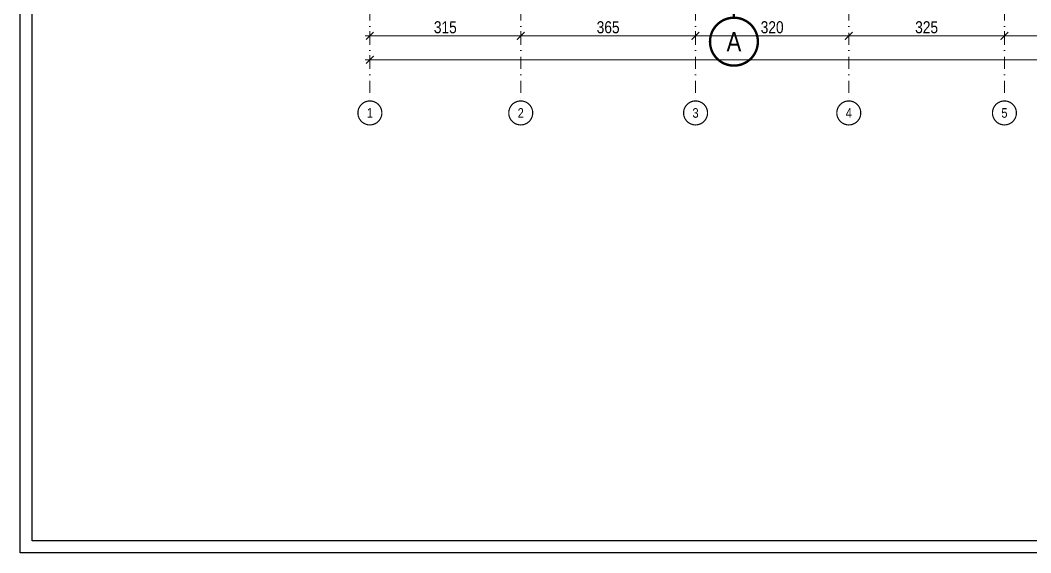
# Model space of a CAD drawing. Header units: centimetres. Extents: x 6300 to 11550, y 0 to 5300.
# Drawn here: x 6300 to 8410, y 0 to 1111 of the extents above; entities that cross this region are included whole.
import ezdxf
from ezdxf.enums import TextEntityAlignment as Align
from ezdxf.xclip import XClip

# ---------------------------------------------------------------- set-up
doc = ezdxf.new("R2010")
doc.units = ezdxf.units.CM
doc.header["$LTSCALE"] = 100
doc.header["$XCLIPFRAME"] = 0
doc.linetypes.add('D BLOK_AKS_NK$0$DASHDOT2', pattern=[0.5, 0.25, -0.125, 0, -0.125])
doc.linetypes.add('D BLOK_KESİT ÇİZGİSİ$0$DASHDOT', pattern=[1, 0.5, -0.25, 0, -0.25])
for name, color, linetype, lineweight in [('D BLOK_AKS_NK$0$MYD - AKS', 8, 'D BLOK_AKS_NK$0$DASHDOT2', 15), ('D BLOK_AKS_NK$0$MYD - AKS-NO', 7, 'Continuous', 20), ('D BLOK_AKS_NK$0$MYD - DIM-DIS', 2, 'Continuous', 20), ('D BLOK_KESİT ÇİZGİSİ$0$MYD - TEXT-KESIT', 3, 'D BLOK_KESİT ÇİZGİSİ$0$DASHDOT', 18), ('MYD - LEJAND', 7, 'Continuous', 30), ('MYD - TEXT-LEJAND', 252, 'Continuous', 25)]:
    doc.layers.add(name, color=color, linetype=linetype, lineweight=lineweight)
for name, color, linetype, plot in [('D BLOK_AKS_NK$0$MYD - NO-PLOT', 60, 'Continuous', False), ('D BLOK_KESİT ÇİZGİSİ$0$MYD - NO-PLOT', 60, 'Continuous', False), ('D BLOK_MERDİVEN_NK$0$MYD - NO-PLOT', 60, 'Continuous', False), ('D BLOK_STA_NK$0$MYD - NO-PLOT', 60, 'Continuous', False), ('D BLOK_ZK$0$MYD - NO-PLOT', 60, 'Continuous', False)]:
    doc.layers.add(name, color=color, linetype=linetype, plot=plot)
doc.styles.add('ARIEL TUR', font='arial.ttf', dxfattribs={"height": 20})
doc.styles.add('D BLOK_AKS_NK$0$MYD_2.50mm', font='ARIALN.TTF', dxfattribs={"height": 25})
doc.styles.add('D BLOK_AKS_NK$0$MYD_4.00mm', font='ARIALN.TTF', dxfattribs={"height": 40})
doc.styles.add('D BLOK_KESİT ÇİZGİSİ$0$MYD_4.00mm', font='ARIALN.TTF', dxfattribs={"height": 40})
doc.styles.get("Standard").update_dxf_attribs({"font": 'arial.ttf'})
doc.dimstyles.new('D BLOK_AKS_NK$0$MYD_DIM100', dxfattribs={"dimscale": 0, "dimtxt": 25, "dimasz": 16, "dimexe": 10, "dimexo": 0, "dimgap": 5, "dimtad": 1, "dimdec": 1, "dimrnd": 0.5, "dimzin": 12, "dimdsep": 46, "dimtxsty": 'D BLOK_AKS_NK$0$MYD_2.50mm', "dimblk": 'D BLOK_AKS_NK$0$_ARCHTICK', "dimcen": 0.09, "dimdle": 10, "dimclrd": 256, "dimclre": 256, "dimclrt": 256, "dimadec": 0, "dimazin": 0, "dimtfac": 1, "dimtdec": 1, "dimtix": 1, "dimtofl": 0, "dimtmove": 2, "dimatfit": 1, "dimldrblk": 'D BLOK_AKS_NK$0$_ARCHTICK', "dimfxl": 60, "dimfxlon": 1, "dimtolj": 1, "dimtzin": 0, "dimlwd": -1, "dimlwe": -1, "dimarcsym": 0})

# ---------------------------------------------------------------- blocks, each defined once
blk = doc.blocks.new('*U62')
at = {"layer": 'MYD - LEJAND'}
for points in [[(0, 0), (0, 10600), (10500, 10600), (10500, 0)], [(50, 50), (50, 10550), (10450, 10550), (10450, 50)]]:
    blk.add_lwpolyline(points, close=True, dxfattribs=at)
at = {"layer": 'MYD - TEXT-LEJAND', "color": 7, "style": 'ARIEL TUR', "width": 0.8}
for tag, height, p in [('SEMA_ADI', 30, (9470, 2400)), ('PROJE_ADI', 20, (9670, 1156.9)), ('PROJE_NO', 20, (9670, 1075)), ('ISVEREN', 20, (9670, 1025)), ('CIZEN-1', 20, (9670, 935)), ('CIZEN-2', 20, (9670, 885)), ('KONTROL', 20, (9670, 835)), ('TARIH', 20, (9670, 785)), ('ÖLÇEK', 20, (9670, 735))]:
    blk.add_attdef(tag, text='', height=height, dxfattribs=at).set_placement(p, align=Align.MIDDLE_LEFT)
at = {"layer": 'MYD - TEXT-LEJAND', "color": 5, "ltscale": 0.1, "width": 0.8}
for tag, p in [('PAFTAADI1', (9950, 520.3)), ('PAFTAADI2', (9950, 470.3))]:
    blk.add_attdef(tag, text='', height=40.5, dxfattribs=at).set_placement(p, align=Align.MIDDLE_CENTER)
at = {"layer": 'MYD - TEXT-LEJAND', "color": 7, "style": 'ARIEL TUR', "width": 0.8}
blk.add_attdef('PAFTANO', text='', height=80, dxfattribs=at).set_placement((9950, 160), align=Align.MIDDLE_CENTER)
blk = doc.blocks.new('*U135')
at = {"layer": 'D BLOK_ZK$0$MYD - NO-PLOT'}
for points in [[(0, 0), (0, 8900), (10500, 8900), (10500, 0)], [(50, 50), (50, 8850), (10450, 8850), (10450, 50)]]:
    blk.add_lwpolyline(points, close=True, dxfattribs=at)
blk = doc.blocks.new('D BLOK_MERDİVEN_NK')
at = {"layer": 'D BLOK_MERDİVEN_NK$0$MYD - NO-PLOT'}
blk.add_lwpolyline([(4725, 25), (25, 25), (25, 4425), (4725, 4425)], close=True, dxfattribs=at)
blk = doc.blocks.new('D BLOK_STA_NK')
at = {"layer": 'D BLOK_STA_NK$0$MYD - NO-PLOT'}
blk.add_lwpolyline([(25, 4425), (4725, 4425), (4725, 25), (25, 25)], close=True, dxfattribs=at)
blk = doc.blocks.new('D BLOK_AKS_NK$0$TAG_AKS')
at = {"layer": 'D BLOK_AKS_NK$0$MYD - AKS-NO', "const_width": 5}
blk.add_lwpolyline([(0, 100, -1), (0, 0, -1)], format="xyb", close=True, dxfattribs=at)
at = {"layer": 'D BLOK_AKS_NK$0$MYD - AKS-NO', "color": 3, "style": 'D BLOK_AKS_NK$0$MYD_4.00mm'}
blk.add_attdef('AKS', text='', height=40, dxfattribs=at).set_placement((0, 50), align=Align.MIDDLE_CENTER)
blk = doc.blocks.new('D BLOK_AKS_NK$0$_ARCHTICK')
at = {"color": 0, "linetype": 'ByBlock', "const_width": 0.15}
blk.add_lwpolyline([(-0.5, -0.5), (0.5, 0.5)], dxfattribs=at)
blk = doc.blocks.new('*D531')
at = {"layer": 'D BLOK_AKS_NK$0$MYD - DIM-DIS', "transparency": 16777216}
for p, q in [((730.1, 1028.7), (730.1, 1038.7)), ((4050.1, 1028.7), (4050.1, 1038.7)), ((720.1, 1028.7), (4060.1, 1028.7))]:
    blk.add_line(p, q, dxfattribs=at)
at = {"layer": 'Defpoints', "color": 0, "transparency": 16777216}
for p in [(730.1, 1028.7), (4050.1, 1028.7), (4050.1, 1028.7)]:
    blk.add_point(p, dxfattribs=at)
at = {"layer": 'D BLOK_AKS_NK$0$MYD - DIM-DIS', "transparency": 16777216, "xscale": 16, "yscale": 16, "zscale": 16, "rotation": 180}
blk.add_blockref('D BLOK_AKS_NK$0$_ARCHTICK', (730.1, 1028.7), dxfattribs=at)
at = {"layer": 'D BLOK_AKS_NK$0$MYD - DIM-DIS', "transparency": 16777216, "xscale": 16, "yscale": 16, "zscale": 16}
blk.add_blockref('D BLOK_AKS_NK$0$_ARCHTICK', (4050.1, 1028.7), dxfattribs=at)
at = {"layer": 'D BLOK_AKS_NK$0$MYD - DIM-DIS', "transparency": 16777216, "insert": (2390.1, 1046.5), "char_height": 25, "attachment_point": 5, "style": 'D BLOK_AKS_NK$0$MYD_2.50mm'}
blk.add_mtext('\\A1;3320', dxfattribs=at)
blk = doc.blocks.new('*D532')
at = {"layer": 'D BLOK_AKS_NK$0$MYD - DIM-DIS', "transparency": 16777216}
for p, q in [((720.1, 1078.7), (1055.1, 1078.7)), ((730.1, 1078.7), (730.1, 1088.7)), ((1045.1, 1078.7), (1045.1, 1088.7))]:
    blk.add_line(p, q, dxfattribs=at)
at = {"layer": 'Defpoints', "color": 0, "transparency": 16777216}
for p in [(730.1, 1078.7), (1045.1, 1078.7), (1045.1, 1078.7)]:
    blk.add_point(p, dxfattribs=at)
at = {"layer": 'D BLOK_AKS_NK$0$MYD - DIM-DIS', "transparency": 16777216, "xscale": 16, "yscale": 16, "zscale": 16, "rotation": 180}
blk.add_blockref('D BLOK_AKS_NK$0$_ARCHTICK', (730.1, 1078.7), dxfattribs=at)
at = {"layer": 'D BLOK_AKS_NK$0$MYD - DIM-DIS', "transparency": 16777216, "xscale": 16, "yscale": 16, "zscale": 16}
blk.add_blockref('D BLOK_AKS_NK$0$_ARCHTICK', (1045.1, 1078.7), dxfattribs=at)
at = {"layer": 'D BLOK_AKS_NK$0$MYD - DIM-DIS', "transparency": 16777216, "insert": (887.6, 1096.5), "char_height": 25, "attachment_point": 5, "style": 'D BLOK_AKS_NK$0$MYD_2.50mm'}
blk.add_mtext('\\A1;315', dxfattribs=at)
blk = doc.blocks.new('*D533')
at = {"layer": 'D BLOK_AKS_NK$0$MYD - DIM-DIS', "transparency": 16777216}
for p, q in [((1035.1, 1078.7), (1420.1, 1078.7)), ((1045.1, 1078.7), (1045.1, 1088.7)), ((1410.1, 1078.7), (1410.1, 1088.7))]:
    blk.add_line(p, q, dxfattribs=at)
at = {"layer": 'Defpoints', "color": 0, "transparency": 16777216}
for p in [(1045.1, 1078.7), (1410.1, 1078.7), (1410.1, 1078.7)]:
    blk.add_point(p, dxfattribs=at)
at = {"layer": 'D BLOK_AKS_NK$0$MYD - DIM-DIS', "transparency": 16777216, "xscale": 16, "yscale": 16, "zscale": 16, "rotation": 180}
blk.add_blockref('D BLOK_AKS_NK$0$_ARCHTICK', (1045.1, 1078.7), dxfattribs=at)
at = {"layer": 'D BLOK_AKS_NK$0$MYD - DIM-DIS', "transparency": 16777216, "xscale": 16, "yscale": 16, "zscale": 16}
blk.add_blockref('D BLOK_AKS_NK$0$_ARCHTICK', (1410.1, 1078.7), dxfattribs=at)
at = {"layer": 'D BLOK_AKS_NK$0$MYD - DIM-DIS', "transparency": 16777216, "insert": (1227.6, 1096.5), "char_height": 25, "attachment_point": 5, "style": 'D BLOK_AKS_NK$0$MYD_2.50mm'}
blk.add_mtext('\\A1;365', dxfattribs=at)
blk = doc.blocks.new('*D534')
at = {"layer": 'D BLOK_AKS_NK$0$MYD - DIM-DIS', "transparency": 16777216}
for p, q in [((1400.1, 1078.7), (1740.1, 1078.7)), ((1410.1, 1078.7), (1410.1, 1088.7)), ((1730.1, 1078.7), (1730.1, 1068.7))]:
    blk.add_line(p, q, dxfattribs=at)
at = {"layer": 'Defpoints', "color": 0, "transparency": 16777216}
for p in [(1410.1, 1078.7), (1730.1, 1078.7), (1730.1, 1078.7)]:
    blk.add_point(p, dxfattribs=at)
at = {"layer": 'D BLOK_AKS_NK$0$MYD - DIM-DIS', "transparency": 16777216, "xscale": 16, "yscale": 16, "zscale": 16, "rotation": 180}
blk.add_blockref('D BLOK_AKS_NK$0$_ARCHTICK', (1410.1, 1078.7), dxfattribs=at)
at = {"layer": 'D BLOK_AKS_NK$0$MYD - DIM-DIS', "transparency": 16777216, "xscale": 16, "yscale": 16, "zscale": 16}
blk.add_blockref('D BLOK_AKS_NK$0$_ARCHTICK', (1730.1, 1078.7), dxfattribs=at)
at = {"layer": 'D BLOK_AKS_NK$0$MYD - DIM-DIS', "transparency": 16777216, "insert": (1570.1, 1096.5), "char_height": 25, "attachment_point": 5, "style": 'D BLOK_AKS_NK$0$MYD_2.50mm'}
blk.add_mtext('\\A1;320', dxfattribs=at)
blk = doc.blocks.new('*D535')
at = {"layer": 'D BLOK_AKS_NK$0$MYD - DIM-DIS', "transparency": 16777216}
for p, q in [((1720.1, 1078.7), (2065.1, 1078.7)), ((1730.1, 1078.7), (1730.1, 1068.7)), ((2055.1, 1078.7), (2055.1, 1068.7))]:
    blk.add_line(p, q, dxfattribs=at)
at = {"layer": 'Defpoints', "color": 0, "transparency": 16777216}
for p in [(1730.1, 1078.7), (2055.1, 1078.7), (2055.1, 1078.7)]:
    blk.add_point(p, dxfattribs=at)
at = {"layer": 'D BLOK_AKS_NK$0$MYD - DIM-DIS', "transparency": 16777216, "xscale": 16, "yscale": 16, "zscale": 16, "rotation": 180}
blk.add_blockref('D BLOK_AKS_NK$0$_ARCHTICK', (1730.1, 1078.7), dxfattribs=at)
at = {"layer": 'D BLOK_AKS_NK$0$MYD - DIM-DIS', "transparency": 16777216, "xscale": 16, "yscale": 16, "zscale": 16}
blk.add_blockref('D BLOK_AKS_NK$0$_ARCHTICK', (2055.1, 1078.7), dxfattribs=at)
at = {"layer": 'D BLOK_AKS_NK$0$MYD - DIM-DIS', "transparency": 16777216, "insert": (1892.6, 1096.5), "char_height": 25, "attachment_point": 5, "style": 'D BLOK_AKS_NK$0$MYD_2.50mm'}
blk.add_mtext('\\A1;325', dxfattribs=at)
blk = doc.blocks.new('*D536')
at = {"layer": 'D BLOK_AKS_NK$0$MYD - DIM-DIS', "transparency": 16777216}
for p, q in [((2045.1, 1078.7), (2400.1, 1078.7)), ((2055.1, 1078.7), (2055.1, 1088.7)), ((2390.1, 1078.7), (2390.1, 1088.7))]:
    blk.add_line(p, q, dxfattribs=at)
at = {"layer": 'Defpoints', "color": 0, "transparency": 16777216}
for p in [(2055.1, 1078.7), (2390.1, 1078.7), (2390.1, 1078.7)]:
    blk.add_point(p, dxfattribs=at)
at = {"layer": 'D BLOK_AKS_NK$0$MYD - DIM-DIS', "transparency": 16777216, "xscale": 16, "yscale": 16, "zscale": 16, "rotation": 180}
blk.add_blockref('D BLOK_AKS_NK$0$_ARCHTICK', (2055.1, 1078.7), dxfattribs=at)
at = {"layer": 'D BLOK_AKS_NK$0$MYD - DIM-DIS', "transparency": 16777216, "xscale": 16, "yscale": 16, "zscale": 16}
blk.add_blockref('D BLOK_AKS_NK$0$_ARCHTICK', (2390.1, 1078.7), dxfattribs=at)
at = {"layer": 'D BLOK_AKS_NK$0$MYD - DIM-DIS', "transparency": 16777216, "insert": (2222.6, 1096.5), "char_height": 25, "attachment_point": 5, "style": 'D BLOK_AKS_NK$0$MYD_2.50mm'}
blk.add_mtext('\\A1;335', dxfattribs=at)
blk = doc.blocks.new('*U560')
at = {"layer": 'D BLOK_KESİT ÇİZGİSİ$0$MYD - TEXT-KESIT', "ltscale": 0.4, "const_width": 5}
for points in [[(50, -50, -1), (-50, -50, -1)], [(50, -2283, -1), (-50, -2283, -1)]]:
    blk.add_lwpolyline(points, format="xyb", close=True, dxfattribs=at)
blk.add_lwpolyline([(0, -2233), (0, -2143), (70, -2073.1), (0, -2003), (0, -330), (70, -260), (0, -190), (0, -100)], dxfattribs=at)
for points in [[(0, -304), (41.7, -259.9), (0, -218.3)], [(0, -2029), (41.7, -2073.1), (0, -2114.7)]]:
    blk.add_lwpolyline(points, close=True, dxfattribs=at)
at = {"layer": 'D BLOK_KESİT ÇİZGİSİ$0$MYD - TEXT-KESIT', "color": 3, "style": 'D BLOK_KESİT ÇİZGİSİ$0$MYD_4.00mm'}
for tag, p in [('KESIT_ADI', (0, -50)), ('KESIT_ADI2', (0, -2283))]:
    blk.add_attdef(tag, text='', height=40, dxfattribs=at).set_placement(p, align=Align.MIDDLE_CENTER)
blk = doc.blocks.new('*U563')
at = {"layer": 'D BLOK_KESİT ÇİZGİSİ$0$MYD - NO-PLOT'}
for points in [[(0, 0), (0, 8900), (10500, 8900), (10500, 0)], [(50, 50), (50, 8850), (10450, 8850), (10450, 50)]]:
    blk.add_lwpolyline(points, close=True, dxfattribs=at)
blk = doc.blocks.new('D BLOK_KESİT ÇİZGİSİ')
blk.add_blockref('*U560', (1490.3, 3349.6)).add_auto_attribs({'KESIT_ADI': 'A', 'KESIT_ADI2': 'A'})
at = {"layer": 'D BLOK_KESİT ÇİZGİSİ$0$MYD - NO-PLOT', "xscale": 0.5, "yscale": 0.5, "zscale": 0.5}
blk.add_blockref('*U563', (0, 0), dxfattribs=at)
blk = doc.blocks.new('D BLOK_AKS_NK')
at = {"layer": 'D BLOK_AKS_NK$0$MYD - AKS'}
for points in [[(730.11, 3540.24), (730.11, 942.88)], [(1045.11, 3540.24), (1045.11, 942.88)], [(1410.11, 3540.24), (1410.11, 942.88)], [(1730.11, 3540.24), (1730.11, 942.88)], [(2055.11, 3540.24), (2055.11, 942.88)]]:
    blk.add_lwpolyline(points, dxfattribs=at)
at = {"layer": 'D BLOK_AKS_NK$0$MYD - NO-PLOT'}
blk.add_lwpolyline([(25, 4425), (4725, 4425), (4725, 25), (25, 25)], close=True, dxfattribs=at)
ref = blk.add_blockref('D BLOK_AKS_NK$0$TAG_AKS', (730.11, 892.88), dxfattribs=dict(xscale=0.5, yscale=0.5, zscale=0.5))
ref.add_attrib('AKS', '1', dxfattribs={"layer": 'D BLOK_AKS_NK$0$MYD - AKS-NO', "color": 3, "linetype": 'ByBlock', "height": 20, "style": 'D BLOK_AKS_NK$0$MYD_4.00mm'}).set_placement((730.11, 917.88), align=Align.MIDDLE_CENTER)
ref = blk.add_blockref('D BLOK_AKS_NK$0$TAG_AKS', (1045.11, 892.88), dxfattribs=dict(xscale=0.5, yscale=0.5, zscale=0.5))
ref.add_attrib('AKS', '2', dxfattribs={"layer": 'D BLOK_AKS_NK$0$MYD - AKS-NO', "color": 3, "linetype": 'ByBlock', "height": 20, "style": 'D BLOK_AKS_NK$0$MYD_4.00mm'}).set_placement((1045.11, 917.88), align=Align.MIDDLE_CENTER)
ref = blk.add_blockref('D BLOK_AKS_NK$0$TAG_AKS', (1410.11, 892.88), dxfattribs=dict(xscale=0.5, yscale=0.5, zscale=0.5))
ref.add_attrib('AKS', '3', dxfattribs={"layer": 'D BLOK_AKS_NK$0$MYD - AKS-NO', "color": 3, "linetype": 'ByBlock', "height": 20, "style": 'D BLOK_AKS_NK$0$MYD_4.00mm'}).set_placement((1410.11, 917.88), align=Align.MIDDLE_CENTER)
ref = blk.add_blockref('D BLOK_AKS_NK$0$TAG_AKS', (1730.11, 892.88), dxfattribs=dict(xscale=0.5, yscale=0.5, zscale=0.5))
ref.add_attrib('AKS', '4', dxfattribs={"layer": 'D BLOK_AKS_NK$0$MYD - AKS-NO', "color": 3, "linetype": 'ByBlock', "height": 20, "style": 'D BLOK_AKS_NK$0$MYD_4.00mm'}).set_placement((1730.11, 917.88), align=Align.MIDDLE_CENTER)
ref = blk.add_blockref('D BLOK_AKS_NK$0$TAG_AKS', (2055.11, 892.88), dxfattribs=dict(xscale=0.5, yscale=0.5, zscale=0.5))
ref.add_attrib('AKS', '5', dxfattribs={"layer": 'D BLOK_AKS_NK$0$MYD - AKS-NO', "color": 3, "linetype": 'ByBlock', "height": 20, "style": 'D BLOK_AKS_NK$0$MYD_4.00mm'}).set_placement((2055.11, 917.88), align=Align.MIDDLE_CENTER)
at = {"layer": 'D BLOK_AKS_NK$0$MYD - DIM-DIS'}
for base, p1, p2, picture, middle in [((1045.11, 1078.74), (730.11, 1078.74), (1045.11, 1078.74), '*D532', (887.61, 1096.51)), ((1410.11, 1078.74), (1045.11, 1078.74), (1410.11, 1078.74), '*D533', (1227.61, 1096.51)), ((1730.11, 1078.74), (1410.11, 1078.74), (1730.11, 1078.74), '*D534', (1570.11, 1096.51)), ((2055.11, 1078.74), (1730.11, 1078.74), (2055.11, 1078.74), '*D535', (1892.61, 1096.51)), ((2390.11, 1078.74), (2055.11, 1078.74), (2390.11, 1078.74), '*D536', (2222.61, 1096.51)), ((4050.11, 1028.74), (730.11, 1028.74), (4050.11, 1028.74), '*D531', (2390.11, 1046.51))]:
    dim = blk.add_linear_dim(base=base, p1=p1, p2=p2, dimstyle='D BLOK_AKS_NK$0$MYD_DIM100', override={"dimscale": 1}, dxfattribs=at)
    dim.commit()
    dim.dimension.update_dxf_attribs({"geometry": picture, "text_midpoint": middle})
blk = doc.blocks.new('D BLOK_ZK')
for name in ['D BLOK_KESİT ÇİZGİSİ', 'D BLOK_AKS_NK']:
    blk.add_blockref(name, (0, 0))
at = {"layer": 'D BLOK_ZK$0$MYD - NO-PLOT', "xscale": 0.5, "yscale": 0.5, "zscale": 0.5}
blk.add_blockref('*U135', (0, 0), dxfattribs=at)
blk.add_blockref('D BLOK_MERDİVEN_NK', (0, 0))
blk.add_blockref('D BLOK_STA_NK', (0, 0))

msp = doc.modelspace()

# ---------------------------------------------------------------- block references
ref = msp.add_blockref('D BLOK_ZK', (6300, 0))
XClip(ref).set_block_clipping_path([(24.9999999999, 25.0000000598), (4724.9999999999, 4424.0000000001)])

# ---------------------------------------------------------------- next in the draw order: block references
at = {"layer": 'MYD - LEJAND', "xscale": 0.4999999999999999, "yscale": 0.4999999999999999, "zscale": 0.4999999999999999}
msp.add_blockref('*U62', (6300, 0), dxfattribs=at)

doc.saveas('drawing.dxf')
